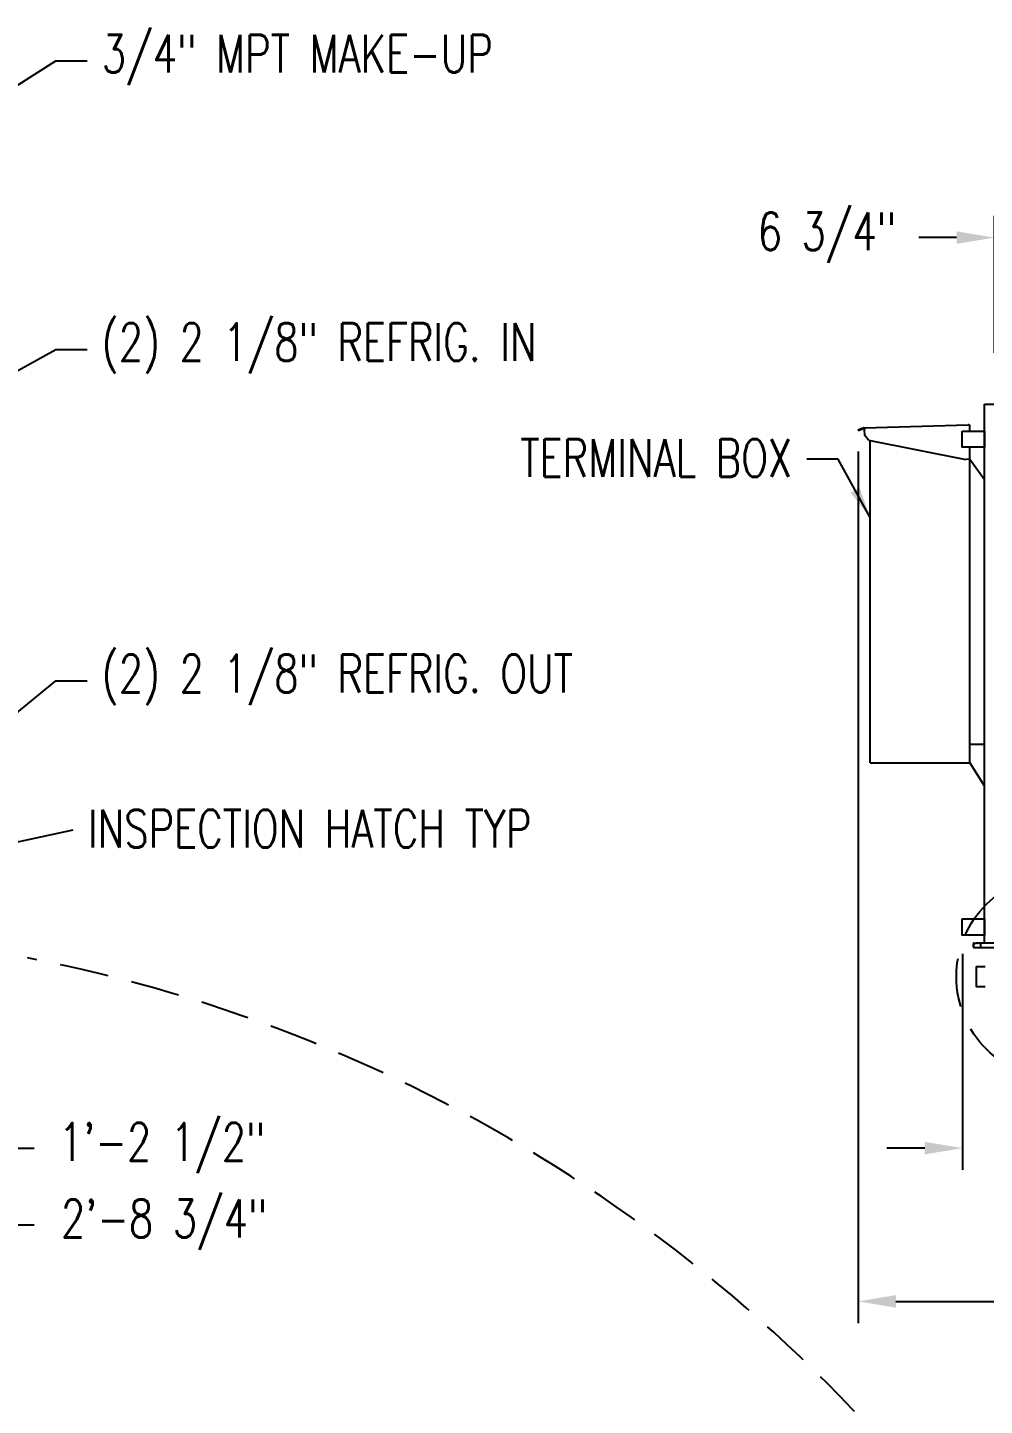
# Model space of a CAD drawing. Header units: millimetres. Extents: x 17046 to 32328, y 18593 to 29476.
# Drawn here: x 17199 to 17323.8, y 18839.1 to 19018.9 of the extents above; entities that cross this region are included whole.
import ezdxf

# ---------------------------------------------------------------- set-up
doc = ezdxf.new("R2010")
doc.units = ezdxf.units.MM
doc.header["$LTSCALE"] = 5
doc.linetypes.add('HIDDEN', pattern=[9.525, 6.35, -3.175])
for name, color, linetype in [('COIL-CONTROL', 2, 'Continuous'), ('COILCONN-CO2-CONTROL-COPPER', 7, 'Continuous'), ('CONDENSER-CO2-CONTROL', 7, 'Continuous'), ('RECIRCULATION-CONTROL', 3, 'Continuous'), ('UNIT', 6, 'Continuous'), ('WS-NO-CONTROL', 3, 'Continuous')]:
    doc.layers.add(name, color=color, linetype=linetype)
doc.styles.add('SUBMITTAL', font='romans.shx', dxfattribs={"width": 0.75})
doc.dimstyles.new('SUBMITTAL', dxfattribs={"dimtxt": 0.09375, "dimasz": 0.09375, "dimexe": 0.03125, "dimexo": 0.0625, "dimgap": 0.0625, "dimtad": 0, "dimdec": 4, "dimzin": 4, "dimdsep": 46, "dimlunit": 4, "dimtxsty": 'SUBMITTAL', "dimcen": 0.09375, "dimclre": 6, "dimadec": 0, "dimazin": 0, "dimtfac": 1, "dimtdec": 0, "dimtofl": 0, "dimtmove": 0, "dimatfit": 3, "dimfxl": 0, "dimfrac": 2, "dimtolj": 1, "dimtzin": 4, "dimarcsym": 0})

# ---------------------------------------------------------------- blocks, each defined once
blk = doc.blocks.new('*D29')
at = {"layer": 'CONDENSER-CO2-CONTROL', "color": 6, "lineweight": -2}
for p, q in [((17162.25, 18898.68), (17162.25, 18859.84)), ((17194.94, 18896.12), (17194.94, 18859.84))]:
    blk.add_line(p, q, dxfattribs=at)
at = {"layer": 'CONDENSER-CO2-CONTROL', "color": 3, "lineweight": -2}
for p, q in [((17167.18, 18862.66), (17190.01, 18862.66)), ((17194.94, 18862.66), (17199.87, 18862.66))]:
    blk.add_line(p, q, dxfattribs=at)
at = {"layer": 'CONDENSER-CO2-CONTROL', "color": 3}
for points in [[(17167.18, 18863.48), (17167.18, 18861.84), (17162.25, 18862.66)], [(17190.01, 18863.48), (17190.01, 18861.84), (17194.94, 18862.66)]]:
    blk.add_solid(points, dxfattribs=at)
at = {"layer": 'CONDENSER-CO2-CONTROL', "color": 3, "insert": (17216.85, 18862.66), "char_height": 4.9294, "attachment_point": 5, "style": 'SUBMITTAL'}
blk.add_mtext('\\A1;2\'-8 3/4"', dxfattribs=at)
blk = doc.blocks.new('*D30')
at = {"layer": 'CONDENSER-CO2-CONTROL', "color": 6, "lineweight": -2}
for p, q in [((17180.44, 18962.34), (17180.44, 18869.84)), ((17194.94, 18896.12), (17194.94, 18869.84))]:
    blk.add_line(p, q, dxfattribs=at)
at = {"layer": 'CONDENSER-CO2-CONTROL', "color": 3, "lineweight": -2}
for p, q in [((17185.37, 18872.66), (17190.01, 18872.66)), ((17194.94, 18872.66), (17199.87, 18872.66))]:
    blk.add_line(p, q, dxfattribs=at)
at = {"layer": 'CONDENSER-CO2-CONTROL', "color": 3}
for points in [[(17185.37, 18873.48), (17185.37, 18871.84), (17180.44, 18872.66)], [(17190.01, 18873.48), (17190.01, 18871.84), (17194.94, 18872.66)]]:
    blk.add_solid(points, dxfattribs=at)
at = {"layer": 'CONDENSER-CO2-CONTROL', "color": 3, "insert": (17216.59, 18872.66), "char_height": 4.9294, "attachment_point": 5, "style": 'SUBMITTAL'}
blk.add_mtext('\\A1;1\'-2 1/2"', dxfattribs=at)
blk = doc.blocks.new('*D33')
at = {"layer": 'UNIT', "color": 6, "lineweight": -2}
for p, q in [((17307.36, 18963.53), (17307.36, 18849.84)), ((17331.9, 18890.06), (17331.9, 18849.84))]:
    blk.add_line(p, q, dxfattribs=at)
at = {"layer": 'UNIT', "color": 3, "lineweight": -2}
for p, q in [((17312.29, 18852.66), (17326.97, 18852.66)), ((17331.9, 18852.66), (17341.76, 18852.66))]:
    blk.add_line(p, q, dxfattribs=at)
at = {"layer": 'UNIT', "color": 3}
for points in [[(17312.29, 18853.48), (17312.29, 18851.84), (17307.36, 18852.66)], [(17326.97, 18853.48), (17326.97, 18851.84), (17331.9, 18852.66)]]:
    blk.add_solid(points, dxfattribs=at)
at = {"layer": 'UNIT', "color": 3, "insert": (17358.75, 18852.66), "char_height": 4.9294, "attachment_point": 5, "style": 'SUBMITTAL'}
blk.add_mtext('\\A1;2\'-0 1/2"', dxfattribs=at)
blk = doc.blocks.new('*D36')
at = {"layer": 'CONDENSER-CO2-CONTROL', "color": 6, "lineweight": -2}
for p, q in [((17320.98, 18898.01), (17320.98, 18869.84)), ((17331.9, 18890.06), (17331.9, 18869.84))]:
    blk.add_line(p, q, dxfattribs=at)
at = {"layer": 'CONDENSER-CO2-CONTROL', "color": 3, "lineweight": -2}
for p, q in [((17316.05, 18872.66), (17311.12, 18872.66)), ((17336.83, 18872.66), (17345.79, 18872.66))]:
    blk.add_line(p, q, dxfattribs=at)
at = {"layer": 'CONDENSER-CO2-CONTROL', "color": 3}
for points in [[(17316.05, 18873.48), (17316.05, 18871.84), (17320.98, 18872.66)], [(17336.83, 18873.48), (17336.83, 18871.84), (17331.9, 18872.66)]]:
    blk.add_solid(points, dxfattribs=at)
at = {"layer": 'CONDENSER-CO2-CONTROL', "color": 3, "insert": (17359.34, 18872.66), "char_height": 4.9294, "attachment_point": 5, "style": 'SUBMITTAL'}
blk.add_mtext('\\A1;10 7/8"', dxfattribs=at)
blk = doc.blocks.new('*D111')
at = {"layer": 'WS-NO-CONTROL', "color": 6, "lineweight": -2}
for p, q in [((17325.13, 18976.42), (17325.13, 18994.28)), ((17331.9, 18976.05), (17331.9, 18994.28))]:
    blk.add_line(p, q, dxfattribs=at)
at = {"layer": 'WS-NO-CONTROL', "color": 3, "lineweight": -2}
for p, q in [((17320.2, 18991.46), (17315.27, 18991.46)), ((17336.83, 18991.46), (17341.76, 18991.46))]:
    blk.add_line(p, q, dxfattribs=at)
at = {"layer": 'WS-NO-CONTROL', "color": 3}
for points in [[(17320.2, 18992.28), (17320.2, 18990.64), (17325.13, 18991.46)], [(17336.83, 18992.28), (17336.83, 18990.64), (17331.9, 18991.46)]]:
    blk.add_solid(points, dxfattribs=at)
at = {"layer": 'WS-NO-CONTROL', "color": 3, "insert": (17303.3, 18991.46), "char_height": 4.929, "attachment_point": 5, "style": 'SUBMITTAL'}
blk.add_mtext('\\A1;6 3/4"', dxfattribs=at)

msp = doc.modelspace()

# ---------------------------------------------------------------- linework, layer by layer
at = {"layer": 'COIL-CONTROL'}
msp.add_line((17323.8361, 18969.7068), (17331.9036, 18969.7068), dxfattribs=at)
at = {"layer": 'CONDENSER-CO2-CONTROL'}
msp.add_lwpolyline([(17320.9139, 18902.5622), (17323.8369, 18902.5622), (17323.8369, 18900.4372), (17320.9139, 18900.4372)], close=True, dxfattribs=at)
at = {"layer": 'RECIRCULATION-CONTROL'}
for p, q in [((17322.7683, 18896.3631), (17323.9494, 18896.3631)), ((17322.7683, 18896.3631), (17322.7683, 18893.6872)), ((17323.9494, 18893.6872), (17322.7683, 18893.6872))]:
    msp.add_line(p, q, dxfattribs=at)
at = {"layer": 'RECIRCULATION-CONTROL', "linetype": 'HIDDEN', "ltscale": 0.2}
msp.add_circle((17333.5829, 18895.0252), 13.395, dxfattribs=at)
msp.add_arc((17160.6509, 18699.6358), 201.5307, 35.344978, 79.021825, dxfattribs=at)
at = {"layer": 'UNIT'}
for p, q in [((17308.0272, 18966.6143), (17307.828, 18966.5338)), ((17307.8497, 18966.4801), (17308.049, 18966.5606)), ((17308.0948, 18966.6287), (17308.1847, 18966.6318)), ((17308.1867, 18966.5739), (17308.0969, 18966.5707)), ((17308.1847, 18966.6318), (17321.7259, 18967.0391)), ((17308.1847, 18966.6318), (17308.1916, 18966.433)), ((17321.9318, 18966.6132), (17321.9318, 18966.8402)), ((17321.9318, 18962.5463), (17321.9318, 18966.6132)), ((17307.828, 18966.5338), (17307.3644, 18966.3465)), ((17307.3644, 18966.3465), (17307.3861, 18966.2928)), ((17307.3861, 18966.2928), (17307.8497, 18966.4801)), ((17307.8497, 18966.4801), (17307.828, 18966.5338)), ((17308.2196, 18965.6325), (17308.1916, 18966.433)), ((17308.7243, 18965.0205), (17308.2196, 18965.6325)), ((17308.7243, 18965.0205), (17321.4318, 18962.5261)), ((17308.9318, 18922.9224), (17308.9318, 18964.9798)), ((17321.9318, 18966.1963), (17323.8361, 18966.1963)), ((17321.9318, 18962.5435), (17321.4318, 18962.5261)), ((17321.9318, 18922.9224), (17321.9318, 18962.5463)), ((17321.9318, 18962.5435), (17323.8361, 18959.9184)), ((17321.9318, 18925.3598), (17323.8361, 18925.3598)), ((17308.9318, 18922.9224), (17321.9318, 18922.9224)), ((17321.9318, 18922.9224), (17323.8361, 18919.8909))]:
    msp.add_line(p, q, dxfattribs=at)
for radius in [0.199, 0.141]:
    msp.add_arc((17308.1018, 18966.4298), radius, 92, 112, dxfattribs=at)
msp.add_open_spline([(17321.9318, 18966.8402), (17321.9318, 18966.9), (17321.9032, 18966.9592), (17321.8563, 18966.9963), (17321.8197, 18967.0253), (17321.7726, 18967.0407), (17321.7259, 18967.0391)], degree=3, knots=[-1, -1, -1, -1, -0.43858559, -0.43858559, -0.43858559, 0, 0, 0, 0], dxfattribs=at)

# ---------------------------------------------------------------- texts
at = {"layer": 'COILCONN-CO2-CONTROL-COPPER', "char_height": 4.93, "attachment_point": 4, "style": 'SUBMITTAL'}
for s, insert, width in [('\\A1;(2) 2 1/8" REFRIG. IN', (17208.7088, 18977.0053), 57.547143), ('\\A1;(2) 2 1/8" REFRIG. OUT', (17208.7088, 18933.76), 65.803287)]:
    msp.add_mtext(s, dxfattribs=dict(at, insert=insert, width=width))
at = {"layer": 'RECIRCULATION-CONTROL', "insert": (17206.8965, 18914.3324), "char_height": 4.93, "width": 78.817842, "attachment_point": 4, "style": 'SUBMITTAL'}
msp.add_mtext('INSPECTION HATCH TYP', dxfattribs=at)
at = {"layer": 'UNIT', "insert": (17298.7738, 18962.6931), "char_height": 4.93, "width": 36.062299, "attachment_point": 6, "style": 'SUBMITTAL'}
msp.add_mtext('TERMINAL BOX', dxfattribs=at)
at = {"layer": 'WS-NO-CONTROL', "insert": (17208.7088, 19014.6376), "char_height": 4.93, "width": 83.587088, "attachment_point": 4, "style": 'SUBMITTAL'}
msp.add_mtext('3/4" MPT MAKE-UP', dxfattribs=at)

# ---------------------------------------------------------------- dimensions: what is measured, and where the dimension line sits
at = {"layer": 'CONDENSER-CO2-CONTROL', "color": 3}
for base, p1, p2, picture, middle in [((17194.9361, 18872.6597), (17180.4359, 18965.1592), (17194.9361, 18898.9392), '*D30', (17216.5903, 18872.6597)), ((17194.9361, 18862.6597), (17162.2463, 18901.4997), (17194.9361, 18898.9392), '*D29', (17216.8543, 18862.6597)), ((17331.90358, 18872.65966), (17320.97515, 18900.82466), (17331.90358, 18892.87451), '*D36', (17359.34477, 18872.65966))]:
    dim = msp.add_linear_dim(base=base, p1=p1, p2=p2, angle=180, dimstyle='SUBMITTAL', override={"dimscale": 70.42, "dimtxt": 0.07, "dimasz": 0.07, "dimexe": 0.04, "dimexo": 0.04, "dimgap": 0.03125, "dimdec": 3, "dimzin": 3, "dimclrd": 3, "dimclrt": 3, "dimtdec": 3, "dimtix": 1}, dxfattribs=at)
    dim.commit()
    dim.dimension.update_dxf_attribs({"geometry": picture, "text_midpoint": middle, "dimtype": 160})
at = {"layer": 'UNIT', "color": 3}
dim = msp.add_linear_dim(base=(17331.9036, 18852.6597), p1=(17307.3644, 18966.3465), p2=(17331.9036, 18892.8745), angle=180, dimstyle='SUBMITTAL', override={"dimscale": 70.42, "dimtxt": 0.07, "dimasz": 0.07, "dimexe": 0.04, "dimexo": 0.04, "dimgap": 0.03125, "dimdec": 3, "dimzin": 3, "dimclrd": 3, "dimclrt": 3, "dimtdec": 3, "dimtix": 1}, dxfattribs=at)
dim.commit()
dim.dimension.update_dxf_attribs({"geometry": '*D33', "text_midpoint": (17358.7512, 18852.6597), "dimtype": 160})
at = {"layer": 'WS-NO-CONTROL', "color": 3}
dim = msp.add_linear_dim(base=(17325.1336, 18991.4627), p1=(17331.9036, 18973.2292), p2=(17325.1336, 18973.6063), dimstyle='SUBMITTAL', override={"dimscale": 70.42, "dimtxt": 0.07, "dimasz": 0.07, "dimexe": 0.04, "dimexo": 0.04, "dimgap": 0.03125, "dimdec": 3, "dimzin": 3, "dimclrd": 3, "dimclrt": 3, "dimtdec": 3, "dimtix": 1}, dxfattribs=at)
dim.commit()
dim.dimension.update_dxf_attribs({"geometry": '*D111', "text_midpoint": (17303.3034, 18991.4627), "dimtype": 160})

# ---------------------------------------------------------------- leaders
at = {"layer": 'COILCONN-CO2-CONTROL-COPPER', "annotation_type": 0, "has_hookline": 1, "hookline_direction": 0, "text_width": 55.8146}
for points in [[(17181.6234, 18965.1592), (17202.7359, 18976.8782), (17206.8085, 18976.8782)], [(17163.4338, 18901.4997), (17202.7359, 18933.633), (17206.8085, 18933.633)]]:
    msp.add_leader(points, dimstyle='SUBMITTAL', override={"dimscale": 58.18, "dimasz": 0.07, "dimgap": 0.03, "dimcen": 4.055284, "dimarcsym": 1}, dxfattribs=at)
at = {"layer": 'RECIRCULATION-CONTROL', "annotation_type": 0, "has_hookline": 1, "hookline_direction": 0, "text_width": 64.7943}
msp.add_leader([(17188.4361, 18910.5953), (17204.9962, 18914.2054)], dimstyle='SUBMITTAL', override={"dimscale": 58.18, "dimasz": 0.07, "dimgap": 0.03, "dimcen": 4.055284, "dimarcsym": 1}, dxfattribs=at)
at = {"layer": 'UNIT', "annotation_type": 0, "has_hookline": 1, "hookline_direction": 1, "text_width": 25.1782}
msp.add_leader([(17308.9318, 18954.9271), (17304.7467, 18962.566), (17300.6741, 18962.566)], dimstyle='SUBMITTAL', override={"dimscale": 58.18, "dimasz": 0.07, "dimgap": 0.03, "dimcen": 4.055284, "dimarcsym": 1}, dxfattribs=at)
at = {"layer": 'WS-NO-CONTROL', "annotation_type": 0, "has_hookline": 1, "hookline_direction": 0, "text_width": 57.0471}
msp.add_leader([(17137.2236, 18973.0438), (17202.7359, 19014.5105), (17206.8085, 19014.5105)], dimstyle='SUBMITTAL', override={"dimscale": 58.18, "dimasz": 0.07, "dimgap": 0.03, "dimcen": 4.055284, "dimarcsym": 1}, dxfattribs=at)

# ---------------------------------------------------------------- next in the draw order: wipeouts: each hides what was drawn before it
msp.add_wipeout([(17320.9139, 18966.2217), (17320.9139, 18964.0967), (17323.8361, 18964.0967), (17323.8361, 18966.2217)]).dxf.layer = 'CONDENSER-CO2-CONTROL'

# ---------------------------------------------------------------- next in the draw order: linework, layer by layer
at = {"layer": 'COIL-CONTROL'}
msp.add_line((17323.8369, 18898.5995), (17323.8361, 18969.7068), dxfattribs=at)
at = {"layer": 'CONDENSER-CO2-CONTROL'}
msp.add_lwpolyline([(17320.9139, 18966.2217), (17323.8361, 18966.2217), (17323.8361, 18964.0967), (17320.9139, 18964.0967)], close=True, dxfattribs=at)

# ---------------------------------------------------------------- next in the draw order: wipeouts: each hides what was drawn before it
msp.add_wipeout([(17323.91, 18897.3283), (17328.8313, 18897.3283), (17328.8313, 18899.4089), (17325.6659, 18899.4125), (17322.5124, 18899.4149), (17322.5124, 18898.8244), (17323.91, 18898.5488)]).dxf.layer = 'RECIRCULATION-CONTROL'

# ---------------------------------------------------------------- next in the draw order: linework, layer by layer
at = {"layer": 'RECIRCULATION-CONTROL'}
for p, q in [((17322.3943, 18898.9425), (17322.3943, 18899.2968)), ((17322.5124, 18899.4149), (17322.7052, 18899.4149)), ((17322.5124, 18898.8244), (17325.6423, 18898.8244)), ((17322.7248, 18899.3952), (17322.7248, 18899.3755)), ((17322.7642, 18899.3755), (17322.7248, 18899.3755)), ((17322.7642, 18899.3755), (17322.7642, 18899.3952)), ((17322.902, 18899.4149), (17322.7839, 18899.4149)), ((17322.9217, 18899.3952), (17322.9217, 18899.3755)), ((17322.9611, 18899.3755), (17322.9217, 18899.3755)), ((17322.9611, 18899.3755), (17322.9611, 18899.3952)), ((17323.0989, 18899.4149), (17322.9808, 18899.4149)), ((17323.1185, 18899.3952), (17323.1185, 18899.3755)), ((17323.1579, 18899.3755), (17323.1185, 18899.3755)), ((17323.1579, 18899.3755), (17323.1579, 18899.3952)), ((17323.2957, 18899.4149), (17323.1776, 18899.4149)), ((17323.3154, 18899.3952), (17323.3154, 18899.3755)), ((17323.3351, 18899.3755), (17323.3154, 18899.3755)), ((17323.3548, 18898.8244), (17323.3548, 18899.3952)), ((17325.6659, 18899.4125), (17323.3745, 18899.4149))]:
    msp.add_line(p, q, dxfattribs=at)
for centre, radius, start, end in [((17322.5124, 18899.2968), 0.1181, 90, 180), ((17322.5124, 18898.9425), 0.1181, 180, 270), ((17322.7052, 18899.3952), 0.0197, 0, 90), ((17322.7839, 18899.3952), 0.0197, 90, 180), ((17322.902, 18899.3952), 0.0197, 0, 90), ((17322.9808, 18899.3952), 0.0197, 90, 180), ((17323.0989, 18899.3952), 0.0197, 0, 90), ((17323.1776, 18899.3952), 0.0197, 90, 180), ((17323.2957, 18899.3952), 0.0197, 0, 90), ((17323.3351, 18899.3952), 0.0197, 270, 0), ((17323.3745, 18899.3952), 0.0197, 90, 177.616916)]:
    msp.add_arc(centre, radius, start, end, dxfattribs=at)

doc.saveas('drawing.dxf')
